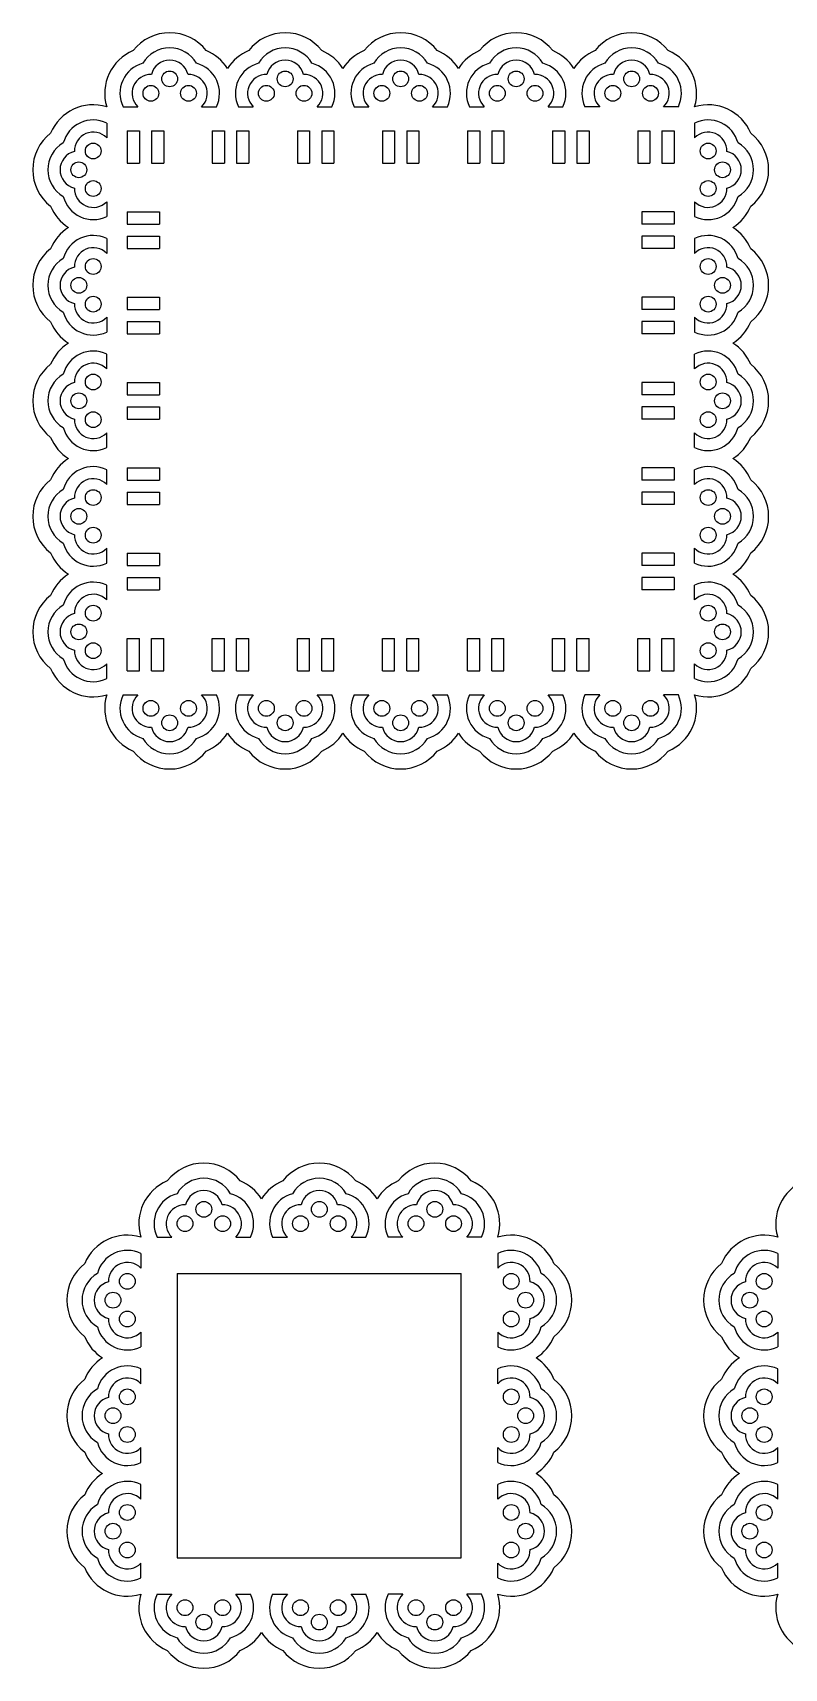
# Model space of a CAD drawing. Extents: x -370 to 190, y -61 to 212.
# Drawn here: x -370 to -246.3, y -59 to 210 of the extents above; entities that cross this region are included whole.
import ezdxf

# ---------------------------------------------------------------- set-up
doc = ezdxf.new("R2010")
doc.units = 0
doc.layers.get('0').update_dxf_attribs({"linetype": 'CONTINUOUS'})

msp = doc.modelspace()

# ---------------------------------------------------------------- linework, layer by layer
for p, q in [((-355.141322, 197.809597), (-352.711656, 197.809597)), ((-342.20794, 197.809597), (-339.778274, 197.809597)), ((-336.136838, 197.809597), (-333.707172, 197.809597)), ((-323.203456, 197.809597), (-320.77379, 197.809597)), ((-317.132354, 197.809597), (-314.702688, 197.809597)), ((-304.198972, 197.809597), (-301.769306, 197.809597)), ((-298.12787, 197.809597), (-295.698204, 197.809597)), ((-285.194488, 197.809597), (-282.764821, 197.809597)), ((-276.693719, 197.809597), (-279.123386, 197.809597)), ((-263.760337, 197.809597), (-266.190004, 197.809597)), ((-357.819009, 195.131911), (-357.819009, 192.702245)), ((-354.45083, 193.852283), (-354.45083, 188.552283)), ((-354.45083, 193.852283), (-352.45083, 193.852283)), ((-352.45083, 193.852283), (-352.45083, 188.552283)), ((-350.45083, 193.852283), (-350.45083, 188.552283)), ((-350.45083, 193.852283), (-348.45083, 193.852283)), ((-348.45083, 193.852283), (-348.45083, 188.552283)), ((-340.45083, 193.852283), (-340.45083, 188.552283)), ((-340.45083, 193.852283), (-338.45083, 193.852283)), ((-338.45083, 193.852283), (-338.45083, 188.552283)), ((-336.45083, 193.852283), (-336.45083, 188.552283)), ((-336.45083, 193.852283), (-334.45083, 193.852283)), ((-334.45083, 193.852283), (-334.45083, 188.552283)), ((-326.45083, 193.852283), (-326.45083, 188.552283)), ((-326.45083, 193.852283), (-324.45083, 193.852283)), ((-324.45083, 193.852283), (-324.45083, 188.552283)), ((-322.45083, 193.852283), (-322.45083, 188.552283)), ((-322.45083, 193.852283), (-320.45083, 193.852283)), ((-320.45083, 193.852283), (-320.45083, 188.552283)), ((-312.45083, 193.852283), (-312.45083, 188.552283)), ((-312.45083, 193.852283), (-310.45083, 193.852283)), ((-310.45083, 193.852283), (-310.45083, 188.552283)), ((-308.45083, 193.852283), (-308.45083, 188.552283)), ((-308.45083, 193.852283), (-306.45083, 193.852283)), ((-306.45083, 193.852283), (-306.45083, 188.552283)), ((-298.45083, 193.852283), (-298.45083, 188.552283)), ((-298.45083, 193.852283), (-296.45083, 193.852283)), ((-296.45083, 193.852283), (-296.45083, 188.552283)), ((-294.45083, 193.852283), (-294.45083, 188.552283)), ((-294.45083, 193.852283), (-292.45083, 193.852283)), ((-292.45083, 193.852283), (-292.45083, 188.552283)), ((-284.45083, 193.852283), (-284.45083, 188.552283)), ((-284.45083, 193.852283), (-282.45083, 193.852283)), ((-282.45083, 193.852283), (-282.45083, 188.552283)), ((-280.45083, 193.852283), (-280.45083, 188.552283)), ((-280.45083, 193.852283), (-278.45083, 193.852283)), ((-278.45083, 193.852283), (-278.45083, 188.552283)), ((-270.45083, 193.852283), (-270.45083, 188.552283)), ((-270.45083, 193.852283), (-268.45083, 193.852283)), ((-268.45083, 193.852283), (-268.45083, 188.552283)), ((-266.45083, 193.852283), (-266.45083, 188.552283)), ((-266.45083, 193.852283), (-264.45083, 193.852283)), ((-264.45083, 193.852283), (-264.45083, 188.552283)), ((-261.082651, 195.131911), (-261.082651, 192.702245)), ((-354.45083, 188.552283), (-352.45083, 188.552283)), ((-350.45083, 188.552283), (-348.45083, 188.552283)), ((-340.45083, 188.552283), (-338.45083, 188.552283)), ((-336.45083, 188.552283), (-334.45083, 188.552283)), ((-326.45083, 188.552283), (-324.45083, 188.552283)), ((-322.45083, 188.552283), (-320.45083, 188.552283)), ((-312.45083, 188.552283), (-310.45083, 188.552283)), ((-308.45083, 188.552283), (-306.45083, 188.552283)), ((-298.45083, 188.552283), (-296.45083, 188.552283)), ((-294.45083, 188.552283), (-292.45083, 188.552283)), ((-284.45083, 188.552283), (-282.45083, 188.552283)), ((-280.45083, 188.552283), (-278.45083, 188.552283)), ((-270.45083, 188.552283), (-268.45083, 188.552283)), ((-266.45083, 188.552283), (-264.45083, 188.552283)), ((-357.819009, 182.198529), (-357.819009, 179.768862)), ((-354.45083, 180.515333), (-354.45083, 178.515333)), ((-354.45083, 180.515333), (-349.15083, 180.515333)), ((-349.15083, 180.515333), (-349.15083, 178.515333)), ((-264.45083, 180.515333), (-269.75083, 180.515333)), ((-269.75083, 180.515333), (-269.75083, 178.515333)), ((-264.45083, 180.515333), (-264.45083, 178.515333)), ((-261.082651, 182.198529), (-261.082651, 179.768862)), ((-354.45083, 178.515333), (-349.15083, 178.515333)), ((-264.45083, 178.515333), (-269.75083, 178.515333)), ((-357.819009, 176.127427), (-357.819009, 173.69776)), ((-354.45083, 176.515333), (-354.45083, 174.515333)), ((-354.45083, 176.515333), (-349.15083, 176.515333)), ((-349.15083, 176.515333), (-349.15083, 174.515333)), ((-269.75083, 176.515333), (-269.75083, 174.515333)), ((-264.45083, 176.515333), (-269.75083, 176.515333)), ((-264.45083, 176.515333), (-264.45083, 174.515333)), ((-261.082651, 176.127427), (-261.082651, 173.69776)), ((-354.45083, 174.515333), (-349.15083, 174.515333)), ((-264.45083, 174.515333), (-269.75083, 174.515333)), ((-354.45083, 166.478383), (-354.45083, 164.478383)), ((-354.45083, 166.478383), (-349.15083, 166.478383)), ((-354.45083, 164.478383), (-349.15083, 164.478383)), ((-349.15083, 166.478383), (-349.15083, 164.478383)), ((-269.75083, 166.478383), (-269.75083, 164.478383)), ((-264.45083, 166.478383), (-269.75083, 166.478383)), ((-264.45083, 164.478383), (-269.75083, 164.478383)), ((-264.45083, 166.478383), (-264.45083, 164.478383)), ((-357.819009, 163.194045), (-357.819009, 160.764378)), ((-354.45083, 162.478383), (-349.15083, 162.478383)), ((-354.45083, 162.478383), (-354.45083, 160.478383)), ((-349.15083, 162.478383), (-349.15083, 160.478383)), ((-264.45083, 162.478383), (-269.75083, 162.478383)), ((-269.75083, 162.478383), (-269.75083, 160.478383)), ((-264.45083, 162.478383), (-264.45083, 160.478383)), ((-261.082651, 163.194045), (-261.082651, 160.764378)), ((-354.45083, 160.478383), (-349.15083, 160.478383)), ((-264.45083, 160.478383), (-269.75083, 160.478383)), ((-357.819009, 154.693276), (-357.819009, 157.122942)), ((-261.082651, 154.693276), (-261.082651, 157.122942)), ((-354.45083, 152.441433), (-349.15083, 152.441433)), ((-354.45083, 152.441433), (-354.45083, 150.441433)), ((-349.15083, 152.441433), (-349.15083, 150.441433)), ((-264.45083, 152.441433), (-269.75083, 152.441433)), ((-269.75083, 152.441433), (-269.75083, 150.441433)), ((-264.45083, 152.441433), (-264.45083, 150.441433)), ((-354.45083, 150.441433), (-349.15083, 150.441433)), ((-354.45083, 148.441433), (-354.45083, 146.441433)), ((-354.45083, 148.441433), (-349.15083, 148.441433)), ((-349.15083, 148.441433), (-349.15083, 146.441433)), ((-264.45083, 150.441433), (-269.75083, 150.441433)), ((-269.75083, 148.441433), (-269.75083, 146.441433)), ((-264.45083, 148.441433), (-269.75083, 148.441433)), ((-264.45083, 148.441433), (-264.45083, 146.441433)), ((-354.45083, 146.441433), (-349.15083, 146.441433)), ((-264.45083, 146.441433), (-269.75083, 146.441433)), ((-357.819009, 141.759894), (-357.819009, 144.18956)), ((-261.082651, 141.759894), (-261.082651, 144.18956)), ((-357.819009, 135.688792), (-357.819009, 138.118458)), ((-354.45083, 138.404483), (-349.15083, 138.404483)), ((-354.45083, 138.404483), (-354.45083, 136.404483)), ((-349.15083, 138.404483), (-349.15083, 136.404483)), ((-264.45083, 138.404483), (-269.75083, 138.404483)), ((-269.75083, 138.404483), (-269.75083, 136.404483)), ((-264.45083, 138.404483), (-264.45083, 136.404483)), ((-261.082651, 135.688792), (-261.082651, 138.118458)), ((-354.45083, 136.404483), (-349.15083, 136.404483)), ((-264.45083, 136.404483), (-269.75083, 136.404483)), ((-354.45083, 134.404483), (-354.45083, 132.404483)), ((-354.45083, 134.404483), (-349.15083, 134.404483)), ((-354.45083, 132.404483), (-349.15083, 132.404483)), ((-349.15083, 134.404483), (-349.15083, 132.404483)), ((-269.75083, 134.404483), (-269.75083, 132.404483)), ((-264.45083, 134.404483), (-269.75083, 134.404483)), ((-264.45083, 132.404483), (-269.75083, 132.404483)), ((-264.45083, 134.404483), (-264.45083, 132.404483)), ((-357.819009, 122.75541), (-357.819009, 125.185076)), ((-354.45083, 124.367533), (-354.45083, 122.367533)), ((-354.45083, 124.367533), (-349.15083, 124.367533)), ((-349.15083, 124.367533), (-349.15083, 122.367533)), ((-269.75083, 124.367533), (-269.75083, 122.367533)), ((-264.45083, 124.367533), (-269.75083, 124.367533)), ((-264.45083, 124.367533), (-264.45083, 122.367533)), ((-261.082651, 122.75541), (-261.082651, 125.185076)), ((-354.45083, 122.367533), (-349.15083, 122.367533)), ((-264.45083, 122.367533), (-269.75083, 122.367533)), ((-357.819009, 116.684308), (-357.819009, 119.113974)), ((-354.45083, 120.367533), (-349.15083, 120.367533)), ((-354.45083, 120.367533), (-354.45083, 118.367533)), ((-349.15083, 120.367533), (-349.15083, 118.367533)), ((-264.45083, 120.367533), (-269.75083, 120.367533)), ((-269.75083, 120.367533), (-269.75083, 118.367533)), ((-264.45083, 120.367533), (-264.45083, 118.367533)), ((-261.082651, 116.684308), (-261.082651, 119.113974)), ((-354.45083, 118.367533), (-349.15083, 118.367533)), ((-264.45083, 118.367533), (-269.75083, 118.367533)), ((-354.45083, 110.330554), (-352.45083, 110.330554)), ((-354.45083, 105.030554), (-354.45083, 110.330554)), ((-352.45083, 105.030554), (-352.45083, 110.330554)), ((-350.45083, 110.330554), (-348.45083, 110.330554)), ((-350.45083, 105.030554), (-350.45083, 110.330554)), ((-348.45083, 105.030554), (-348.45083, 110.330554)), ((-340.45083, 110.330554), (-338.45083, 110.330554)), ((-340.45083, 105.030554), (-340.45083, 110.330554)), ((-338.45083, 105.030554), (-338.45083, 110.330554)), ((-336.45083, 110.330554), (-334.45083, 110.330554)), ((-336.45083, 105.030554), (-336.45083, 110.330554)), ((-334.45083, 105.030554), (-334.45083, 110.330554)), ((-326.45083, 110.330554), (-324.45083, 110.330554)), ((-326.45083, 105.030554), (-326.45083, 110.330554)), ((-324.45083, 105.030554), (-324.45083, 110.330554)), ((-322.45083, 110.330554), (-320.45083, 110.330554)), ((-322.45083, 105.030554), (-322.45083, 110.330554)), ((-320.45083, 105.030554), (-320.45083, 110.330554)), ((-312.45083, 110.330554), (-310.45083, 110.330554)), ((-312.45083, 105.030554), (-312.45083, 110.330554)), ((-310.45083, 105.030554), (-310.45083, 110.330554)), ((-308.45083, 110.330554), (-306.45083, 110.330554)), ((-308.45083, 105.030554), (-308.45083, 110.330554)), ((-306.45083, 105.030554), (-306.45083, 110.330554)), ((-298.45083, 110.330554), (-296.45083, 110.330554)), ((-298.45083, 105.030554), (-298.45083, 110.330554)), ((-296.45083, 105.030554), (-296.45083, 110.330554)), ((-294.45083, 110.330554), (-292.45083, 110.330554)), ((-294.45083, 105.030554), (-294.45083, 110.330554)), ((-292.45083, 105.030554), (-292.45083, 110.330554)), ((-284.45083, 110.330554), (-282.45083, 110.330554)), ((-284.45083, 105.030554), (-284.45083, 110.330554)), ((-282.45083, 105.030554), (-282.45083, 110.330554)), ((-280.45083, 110.330554), (-278.45083, 110.330554)), ((-280.45083, 105.030554), (-280.45083, 110.330554)), ((-278.45083, 105.030554), (-278.45083, 110.330554)), ((-270.45083, 110.330554), (-268.45083, 110.330554)), ((-270.45083, 105.030554), (-270.45083, 110.330554)), ((-268.45083, 105.030554), (-268.45083, 110.330554)), ((-266.45083, 110.330554), (-264.45083, 110.330554)), ((-266.45083, 105.030554), (-266.45083, 110.330554)), ((-264.45083, 105.030554), (-264.45083, 110.330554)), ((-357.819009, 103.750926), (-357.819009, 106.180592)), ((-354.45083, 105.030554), (-352.45083, 105.030554)), ((-350.45083, 105.030554), (-348.45083, 105.030554)), ((-340.45083, 105.030554), (-338.45083, 105.030554)), ((-336.45083, 105.030554), (-334.45083, 105.030554)), ((-326.45083, 105.030554), (-324.45083, 105.030554)), ((-322.45083, 105.030554), (-320.45083, 105.030554)), ((-312.45083, 105.030554), (-310.45083, 105.030554)), ((-308.45083, 105.030554), (-306.45083, 105.030554)), ((-298.45083, 105.030554), (-296.45083, 105.030554)), ((-294.45083, 105.030554), (-292.45083, 105.030554)), ((-284.45083, 105.030554), (-282.45083, 105.030554)), ((-280.45083, 105.030554), (-278.45083, 105.030554)), ((-270.45083, 105.030554), (-268.45083, 105.030554)), ((-266.45083, 105.030554), (-264.45083, 105.030554)), ((-261.082651, 103.750926), (-261.082651, 106.180592)), ((-355.141322, 101.07324), (-352.711656, 101.07324)), ((-342.20794, 101.07324), (-339.778274, 101.07324)), ((-336.136838, 101.07324), (-333.707172, 101.07324)), ((-323.203456, 101.07324), (-320.77379, 101.07324)), ((-317.132354, 101.07324), (-314.702688, 101.07324)), ((-304.198972, 101.07324), (-301.769306, 101.07324)), ((-298.12787, 101.07324), (-295.698204, 101.07324)), ((-285.194488, 101.07324), (-282.764821, 101.07324)), ((-276.693719, 101.07324), (-279.123386, 101.07324)), ((-263.760337, 101.07324), (-266.190004, 101.07324)), ((-349.527931, 11.871492), (-347.098265, 11.871492)), ((-336.594549, 11.871492), (-334.164883, 11.871492)), ((-330.523447, 11.871492), (-328.093781, 11.871492)), ((-317.590065, 11.871492), (-315.160399, 11.871492)), ((-309.089297, 11.871492), (-311.518963, 11.871492)), ((-296.155915, 11.871492), (-298.585581, 11.871492)), ((-352.205618, 9.193806), (-352.205618, 6.76414)), ((-293.478228, 9.193806), (-293.478228, 6.76414)), ((-247.406615, 9.193806), (-247.406615, 6.76414)), ((-346.205618, 5.871492), (-346.205618, -40.855897)), ((-346.205618, 5.871492), (-299.478228, 5.871492)), ((-299.478228, -40.855897), (-299.478228, 5.871492)), ((-352.205618, -3.739576), (-352.205618, -6.169243)), ((-293.478228, -3.739576), (-293.478228, -6.169243)), ((-247.406615, -3.739576), (-247.406615, -6.169243)), ((-352.205618, -12.240345), (-352.205618, -9.810678)), ((-293.478228, -12.240345), (-293.478228, -9.810678)), ((-247.406615, -12.240345), (-247.406615, -9.810678)), ((-352.205618, -25.173727), (-352.205618, -22.744061)), ((-293.478228, -25.173727), (-293.478228, -22.744061)), ((-247.406615, -25.173727), (-247.406615, -22.744061)), ((-352.205618, -31.244829), (-352.205618, -28.815163)), ((-293.478228, -31.244829), (-293.478228, -28.815163)), ((-247.406615, -31.244829), (-247.406615, -28.815163)), ((-352.205618, -44.178211), (-352.205618, -41.748545)), ((-346.205618, -40.855897), (-299.478228, -40.855897)), ((-293.478228, -44.178211), (-293.478228, -41.748545)), ((-247.406615, -44.178211), (-247.406615, -41.748545)), ((-349.527931, -46.855897), (-347.098265, -46.855897)), ((-336.594549, -46.855897), (-334.164883, -46.855897)), ((-330.523447, -46.855897), (-328.093781, -46.855897)), ((-317.590065, -46.855897), (-315.160399, -46.855897)), ((-309.089297, -46.855897), (-311.518963, -46.855897)), ((-296.155915, -46.855897), (-298.585581, -46.855897))]:
    msp.add_line(p, q)
for centre in [(-347.459798, 202.395715), (-328.455314, 202.395715), (-309.45083, 202.395715), (-290.446346, 202.395715), (-271.441861, 202.395715), (-350.55154, 200.033085), (-344.368056, 200.033085), (-331.547056, 200.033085), (-325.363572, 200.033085), (-312.542572, 200.033085), (-306.359088, 200.033085), (-293.538087, 200.033085), (-287.354604, 200.033085), (-274.533603, 200.033085), (-268.35012, 200.033085), (-360.042496, 190.542128), (-258.859163, 190.542128), (-362.405126, 187.450387), (-256.496533, 187.450387), (-360.042496, 184.358645), (-258.859163, 184.358645), (-360.042496, 171.537644), (-258.859163, 171.537644), (-362.405126, 168.445902), (-256.496533, 168.445902), (-360.042496, 165.354161), (-258.859163, 165.354161), (-360.042496, 152.53316), (-258.859163, 152.53316), (-362.405126, 149.441418), (-256.496533, 149.441418), (-360.042496, 146.349677), (-258.859163, 146.349677), (-360.042496, 133.528676), (-258.859163, 133.528676), (-362.405126, 130.436934), (-256.496533, 130.436934), (-360.042496, 127.345192), (-258.859163, 127.345192), (-360.042496, 114.524192), (-258.859163, 114.524192), (-362.405126, 111.43245), (-256.496533, 111.43245), (-360.042496, 108.340708), (-258.859163, 108.340708), (-350.55154, 98.849752), (-344.368056, 98.849752), (-331.547056, 98.849752), (-325.363572, 98.849752), (-312.542572, 98.849752), (-306.359088, 98.849752), (-293.538087, 98.849752), (-287.354604, 98.849752), (-274.533603, 98.849752), (-268.35012, 98.849752), (-347.459798, 96.487122), (-328.455314, 96.487122), (-309.45083, 96.487122), (-290.446346, 96.487122), (-271.441861, 96.487122), (-341.846407, 16.45761), (-322.841923, 16.45761), (-303.837439, 16.45761), (-344.938149, 14.09498), (-338.754665, 14.09498), (-325.933665, 14.09498), (-319.750181, 14.09498), (-306.929181, 14.09498), (-300.745697, 14.09498), (-354.429105, 4.604023), (-291.25474, 4.604023), (-249.630103, 4.604023), (-356.791735, 1.512282), (-288.89211, 1.512282), (-251.992733, 1.512282), (-354.429105, -1.57946), (-291.25474, -1.57946), (-249.630103, -1.57946), (-354.429105, -14.400461), (-291.25474, -14.400461), (-249.630103, -14.400461), (-356.791735, -17.492203), (-288.89211, -17.492203), (-251.992733, -17.492203), (-354.429105, -20.583944), (-291.25474, -20.583944), (-249.630103, -20.583944), (-354.429105, -33.404945), (-291.25474, -33.404945), (-249.630103, -33.404945), (-356.791735, -36.496687), (-288.89211, -36.496687), (-251.992733, -36.496687), (-354.429105, -39.588429), (-291.25474, -39.588429), (-249.630103, -39.588429), (-344.938149, -49.079385), (-338.754665, -49.079385), (-325.933665, -49.079385), (-319.750181, -49.079385), (-306.929181, -49.079385), (-300.745697, -49.079385), (-341.846407, -51.442015), (-322.841923, -51.442015), (-303.837439, -51.442015)]:
    msp.add_circle(centre, 1.3)
for centre, radius, start, end in [((-347.459798, 202.395715), 7.6, 37.78129, 142.21871), ((-328.455314, 202.395715), 7.6, 37.78129, 142.21871), ((-309.45083, 202.395715), 7.6, 37.78129, 142.21871), ((-290.446346, 202.395715), 7.6, 37.78129, 142.21871), ((-271.441861, 202.395715), 7.6, 37.78129, 142.21871), ((-347.459798, 202.395715), 5.1, 30.188272, 149.811728), ((-328.455314, 202.395715), 5.1, 30.188272, 149.811728), ((-309.45083, 202.395715), 5.1, 30.188272, 149.811728), ((-290.446346, 202.395715), 5.1, 30.188272, 149.811728), ((-271.441861, 202.395715), 5.1, 30.188272, 149.811728), ((-350.55154, 200.033085), 7.6, 112.553565, 197.011533), ((-350.55154, 200.033085), 5.1, 104.960547, 205.847543), ((-347.459798, 202.395715), 3.1, 13.740475, 166.259525), ((-344.368056, 200.033085), 5.1, 334.152457, 75.039453), ((-344.368056, 200.033085), 7.6, 32.489822, 67.446435), ((-331.547056, 200.033085), 7.6, 112.553565, 147.510178), ((-331.547056, 200.033085), 5.1, 104.960547, 205.847543), ((-328.455314, 202.395715), 3.1, 13.740475, 166.259525), ((-325.363572, 200.033085), 5.1, 334.152457, 75.039453), ((-325.363572, 200.033085), 7.6, 32.489822, 67.446435), ((-312.542572, 200.033085), 7.6, 112.553565, 147.510178), ((-312.542572, 200.033085), 5.1, 104.960547, 205.847543), ((-309.45083, 202.395715), 3.1, 13.740475, 166.259525), ((-306.359088, 200.033085), 5.1, 334.152457, 75.039453), ((-306.359088, 200.033085), 7.6, 32.489822, 67.446435), ((-293.538087, 200.033085), 7.6, 112.553565, 147.510178), ((-293.538087, 200.033085), 5.1, 104.960547, 205.847543), ((-290.446346, 202.395715), 3.1, 13.740475, 166.259525), ((-287.354604, 200.033085), 5.1, 334.152457, 75.039453), ((-287.354604, 200.033085), 7.6, 32.489822, 67.446435), ((-274.533603, 200.033085), 7.6, 112.553565, 147.510178), ((-274.533603, 200.033085), 5.1, 104.960547, 205.847543), ((-271.441861, 202.395715), 3.1, 13.740475, 166.259525), ((-268.35012, 200.033085), 5.1, 334.152457, 75.039453), ((-268.35012, 200.033085), 7.6, 342.988467, 67.446435), ((-350.55154, 200.033085), 3.1, 88.51275, 225.828241), ((-344.368056, 200.033085), 3.1, 314.171759, 91.48725), ((-331.547056, 200.033085), 3.1, 88.51275, 225.828241), ((-325.363572, 200.033085), 3.1, 314.171759, 91.48725), ((-312.542572, 200.033085), 3.1, 88.51275, 225.828241), ((-306.359088, 200.033085), 3.1, 314.171759, 91.48725), ((-293.538087, 200.033085), 3.1, 88.51275, 225.828241), ((-287.354604, 200.033085), 3.1, 314.171759, 91.48725), ((-274.533603, 200.033085), 3.1, 88.51275, 225.828241), ((-268.35012, 200.033085), 3.1, 314.171759, 91.48725), ((-360.042496, 190.542128), 7.6, 72.988467, 157.446435), ((-258.859163, 190.542128), 7.6, 22.553565, 107.011533), ((-360.042496, 190.542128), 5.1, 64.152457, 165.039453), ((-258.859163, 190.542128), 5.1, 14.960547, 115.847543), ((-362.405126, 187.450387), 7.6, 127.78129, 232.21871), ((-362.405126, 187.450387), 5.1, 120.188272, 239.811728), ((-360.042496, 190.542128), 3.1, 44.171759, 181.48725), ((-258.859163, 190.542128), 3.1, 358.51275, 135.828241), ((-256.496533, 187.450387), 5.1, 300.188272, 59.811728), ((-256.496533, 187.450387), 7.6, 307.78129, 52.21871), ((-362.405126, 187.450387), 3.1, 103.740475, 256.259525), ((-256.496533, 187.450387), 3.1, 283.740475, 76.259525), ((-360.042496, 184.358645), 5.1, 194.960547, 295.847543), ((-360.042496, 184.358645), 3.1, 178.51275, 315.828241), ((-258.859163, 184.358645), 3.1, 224.171759, 1.48725), ((-258.859163, 184.358645), 5.1, 244.152457, 345.039453), ((-360.042496, 184.358645), 7.6, 202.553565, 237.510178), ((-258.859163, 184.358645), 7.6, 302.489822, 337.446435), ((-360.042496, 171.537644), 7.6, 122.489822, 157.446435), ((-258.859163, 171.537644), 7.6, 22.553565, 57.510178), ((-360.042496, 171.537644), 5.1, 64.152457, 165.039453), ((-258.859163, 171.537644), 5.1, 14.960547, 115.847543), ((-362.405126, 168.445902), 7.6, 127.78129, 232.21871), ((-362.405126, 168.445902), 5.1, 120.188272, 239.811728), ((-360.042496, 171.537644), 3.1, 44.171759, 181.48725), ((-258.859163, 171.537644), 3.1, 358.51275, 135.828241), ((-256.496533, 168.445902), 5.1, 300.188272, 59.811728), ((-256.496533, 168.445902), 7.6, 307.78129, 52.21871), ((-362.405126, 168.445902), 3.1, 103.740475, 256.259525), ((-256.496533, 168.445902), 3.1, 283.740475, 76.259525), ((-360.042496, 165.354161), 3.1, 178.51275, 315.828241), ((-258.859163, 165.354161), 3.1, 224.171759, 1.48725), ((-360.042496, 165.354161), 7.6, 202.553565, 237.510178), ((-360.042496, 165.354161), 5.1, 194.960547, 295.847543), ((-258.859163, 165.354161), 5.1, 244.152457, 345.039453), ((-258.859163, 165.354161), 7.6, 302.489822, 337.446435), ((-360.042496, 152.53316), 7.6, 122.489822, 157.446435), ((-258.859163, 152.53316), 7.6, 22.553565, 57.510178), ((-360.042496, 152.53316), 5.1, 64.152457, 165.039453), ((-258.859163, 152.53316), 5.1, 14.960547, 115.847543), ((-362.405126, 149.441418), 7.6, 127.78129, 232.21871), ((-362.405126, 149.441418), 5.1, 120.188272, 239.811728), ((-360.042496, 152.53316), 3.1, 44.171759, 181.48725), ((-258.859163, 152.53316), 3.1, 358.51275, 135.828241), ((-256.496533, 149.441418), 5.1, 300.188272, 59.811728), ((-256.496533, 149.441418), 7.6, 307.78129, 52.21871), ((-362.405126, 149.441418), 3.1, 103.740475, 256.259525), ((-256.496533, 149.441418), 3.1, 283.740475, 76.259525), ((-360.042496, 146.349677), 3.1, 178.51275, 315.828241), ((-258.859163, 146.349677), 3.1, 224.171759, 1.48725), ((-360.042496, 146.349677), 7.6, 202.553565, 237.510178), ((-360.042496, 146.349677), 5.1, 194.960547, 295.847543), ((-258.859163, 146.349677), 5.1, 244.152457, 345.039453), ((-258.859163, 146.349677), 7.6, 302.489822, 337.446435), ((-360.042496, 133.528676), 7.6, 122.489822, 157.446435), ((-258.859163, 133.528676), 7.6, 22.553565, 57.510178), ((-360.042496, 133.528676), 5.1, 64.152457, 165.039453), ((-258.859163, 133.528676), 5.1, 14.960547, 115.847543), ((-362.405126, 130.436934), 7.6, 127.78129, 232.21871), ((-362.405126, 130.436934), 5.1, 120.188272, 239.811728), ((-360.042496, 133.528676), 3.1, 44.171759, 181.48725), ((-258.859163, 133.528676), 3.1, 358.51275, 135.828241), ((-256.496533, 130.436934), 5.1, 300.188272, 59.811728), ((-256.496533, 130.436934), 7.6, 307.78129, 52.21871), ((-362.405126, 130.436934), 3.1, 103.740475, 256.259525), ((-256.496533, 130.436934), 3.1, 283.740475, 76.259525), ((-360.042496, 127.345192), 3.1, 178.51275, 315.828241), ((-258.859163, 127.345192), 3.1, 224.171759, 1.48725), ((-360.042496, 127.345192), 7.6, 202.553565, 237.510178), ((-360.042496, 127.345192), 5.1, 194.960547, 295.847543), ((-258.859163, 127.345192), 5.1, 244.152457, 345.039453), ((-258.859163, 127.345192), 7.6, 302.489822, 337.446435), ((-360.042496, 114.524192), 7.6, 122.489822, 157.446435), ((-360.042496, 114.524192), 5.1, 64.152457, 165.039453), ((-258.859163, 114.524192), 5.1, 14.960547, 115.847543), ((-258.859163, 114.524192), 7.6, 22.553565, 57.510178), ((-362.405126, 111.43245), 7.6, 127.78129, 232.21871), ((-362.405126, 111.43245), 5.1, 120.188272, 239.811728), ((-360.042496, 114.524192), 3.1, 44.171759, 181.48725), ((-258.859163, 114.524192), 3.1, 358.51275, 135.828241), ((-256.496533, 111.43245), 5.1, 300.188272, 59.811728), ((-256.496533, 111.43245), 7.6, 307.78129, 52.21871), ((-362.405126, 111.43245), 3.1, 103.740475, 256.259525), ((-256.496533, 111.43245), 3.1, 283.740475, 76.259525), ((-360.042496, 108.340708), 3.1, 178.51275, 315.828241), ((-258.859163, 108.340708), 3.1, 224.171759, 1.48725), ((-360.042496, 108.340708), 7.6, 202.553565, 287.011533), ((-360.042496, 108.340708), 5.1, 194.960547, 295.847543), ((-258.859163, 108.340708), 5.1, 244.152457, 345.039453), ((-258.859163, 108.340708), 7.6, 252.988467, 337.446435), ((-350.55154, 98.849752), 7.6, 162.988467, 247.446435), ((-350.55154, 98.849752), 5.1, 154.152457, 255.039453), ((-350.55154, 98.849752), 3.1, 134.171759, 271.48725), ((-344.368056, 98.849752), 3.1, 268.51275, 45.828241), ((-344.368056, 98.849752), 5.1, 284.960547, 25.847543), ((-331.547056, 98.849752), 5.1, 154.152457, 255.039453), ((-331.547056, 98.849752), 3.1, 134.171759, 271.48725), ((-325.363572, 98.849752), 3.1, 268.51275, 45.828241), ((-325.363572, 98.849752), 5.1, 284.960547, 25.847543), ((-312.542572, 98.849752), 5.1, 154.152457, 255.039453), ((-312.542572, 98.849752), 3.1, 134.171759, 271.48725), ((-306.359088, 98.849752), 3.1, 268.51275, 45.828241), ((-306.359088, 98.849752), 5.1, 284.960547, 25.847543), ((-293.538087, 98.849752), 5.1, 154.152457, 255.039453), ((-293.538087, 98.849752), 3.1, 134.171759, 271.48725), ((-287.354604, 98.849752), 3.1, 268.51275, 45.828241), ((-287.354604, 98.849752), 5.1, 284.960547, 25.847543), ((-274.533603, 98.849752), 5.1, 154.152457, 255.039453), ((-274.533603, 98.849752), 3.1, 134.171759, 271.48725), ((-268.35012, 98.849752), 3.1, 268.51275, 45.828241), ((-268.35012, 98.849752), 5.1, 284.960547, 25.847543), ((-268.35012, 98.849752), 7.6, 292.553565, 17.011533), ((-347.459798, 96.487122), 3.1, 193.740475, 346.259525), ((-344.368056, 98.849752), 7.6, 292.553565, 327.510178), ((-331.547056, 98.849752), 7.6, 212.489822, 247.446435), ((-328.455314, 96.487122), 3.1, 193.740475, 346.259525), ((-325.363572, 98.849752), 7.6, 292.553565, 327.510178), ((-312.542572, 98.849752), 7.6, 212.489822, 247.446435), ((-309.45083, 96.487122), 3.1, 193.740475, 346.259525), ((-306.359088, 98.849752), 7.6, 292.553565, 327.510178), ((-293.538087, 98.849752), 7.6, 212.489822, 247.446435), ((-290.446346, 96.487122), 3.1, 193.740475, 346.259525), ((-287.354604, 98.849752), 7.6, 292.553565, 327.510178), ((-274.533603, 98.849752), 7.6, 212.489822, 247.446435), ((-271.441861, 96.487122), 3.1, 193.740475, 346.259525), ((-347.459798, 96.487122), 7.6, 217.78129, 322.21871), ((-347.459798, 96.487122), 5.1, 210.188272, 329.811728), ((-328.455314, 96.487122), 7.6, 217.78129, 322.21871), ((-328.455314, 96.487122), 5.1, 210.188272, 329.811728), ((-309.45083, 96.487122), 7.6, 217.78129, 322.21871), ((-309.45083, 96.487122), 5.1, 210.188272, 329.811728), ((-290.446346, 96.487122), 7.6, 217.78129, 322.21871), ((-290.446346, 96.487122), 5.1, 210.188272, 329.811728), ((-271.441861, 96.487122), 7.6, 217.78129, 322.21871), ((-271.441861, 96.487122), 5.1, 210.188272, 329.811728), ((-341.846407, 16.45761), 7.6, 37.78129, 142.21871), ((-341.846407, 16.45761), 5.1, 30.188272, 149.811728), ((-322.841923, 16.45761), 7.6, 37.78129, 142.21871), ((-322.841923, 16.45761), 5.1, 30.188272, 149.811728), ((-303.837439, 16.45761), 7.6, 37.78129, 142.21871), ((-303.837439, 16.45761), 5.1, 30.188272, 149.811728), ((-344.938149, 14.09498), 7.6, 112.553565, 197.011533), ((-344.938149, 14.09498), 5.1, 104.960547, 205.847543), ((-341.846407, 16.45761), 3.1, 13.740475, 166.259525), ((-338.754665, 14.09498), 5.1, 334.152457, 75.039453), ((-338.754665, 14.09498), 7.6, 32.489822, 67.446435), ((-325.933665, 14.09498), 7.6, 112.553565, 147.510178), ((-325.933665, 14.09498), 5.1, 104.960547, 205.847543), ((-322.841923, 16.45761), 3.1, 13.740475, 166.259525), ((-319.750181, 14.09498), 5.1, 334.152457, 75.039453), ((-319.750181, 14.09498), 7.6, 32.489822, 67.446435), ((-306.929181, 14.09498), 7.6, 112.553565, 147.510178), ((-306.929181, 14.09498), 5.1, 104.960547, 205.847543), ((-303.837439, 16.45761), 3.1, 13.740475, 166.259525), ((-300.745697, 14.09498), 5.1, 334.152457, 75.039453), ((-300.745697, 14.09498), 7.6, 342.988467, 67.446435), ((-240.139146, 14.09498), 7.6, 112.553565, 197.011533), ((-344.938149, 14.09498), 3.1, 88.51275, 225.828241), ((-338.754665, 14.09498), 3.1, 314.171759, 91.48725), ((-325.933665, 14.09498), 3.1, 88.51275, 225.828241), ((-319.750181, 14.09498), 3.1, 314.171759, 91.48725), ((-306.929181, 14.09498), 3.1, 88.51275, 225.828241), ((-300.745697, 14.09498), 3.1, 314.171759, 91.48725), ((-354.429105, 4.604023), 7.6, 72.988467, 157.446435), ((-291.25474, 4.604023), 7.6, 22.553565, 107.011533), ((-249.630103, 4.604023), 7.6, 72.988467, 157.446435), ((-354.429105, 4.604023), 5.1, 64.152457, 165.039453), ((-291.25474, 4.604023), 5.1, 14.960547, 115.847543), ((-249.630103, 4.604023), 5.1, 64.152457, 165.039453), ((-356.791735, 1.512282), 7.6, 127.78129, 232.21871), ((-356.791735, 1.512282), 5.1, 120.188272, 239.811728), ((-354.429105, 4.604023), 3.1, 44.171759, 181.48725), ((-291.25474, 4.604023), 3.1, 358.51275, 135.828241), ((-288.89211, 1.512282), 5.1, 300.188272, 59.811728), ((-288.89211, 1.512282), 7.6, 307.78129, 52.21871), ((-251.992733, 1.512282), 7.6, 127.78129, 232.21871), ((-251.992733, 1.512282), 5.1, 120.188272, 239.811728), ((-249.630103, 4.604023), 3.1, 44.171759, 181.48725), ((-356.791735, 1.512282), 3.1, 103.740475, 256.259525), ((-288.89211, 1.512282), 3.1, 283.740475, 76.259525), ((-251.992733, 1.512282), 3.1, 103.740475, 256.259525), ((-354.429105, -1.57946), 3.1, 178.51275, 315.828241), ((-291.25474, -1.57946), 3.1, 224.171759, 1.48725), ((-249.630103, -1.57946), 3.1, 178.51275, 315.828241), ((-354.429105, -1.57946), 7.6, 202.553565, 237.510178), ((-354.429105, -1.57946), 5.1, 194.960547, 295.847543), ((-291.25474, -1.57946), 5.1, 244.152457, 345.039453), ((-291.25474, -1.57946), 7.6, 302.489822, 337.446435), ((-249.630103, -1.57946), 7.6, 202.553565, 237.510178), ((-249.630103, -1.57946), 5.1, 194.960547, 295.847543), ((-354.429105, -14.400461), 7.6, 122.489822, 157.446435), ((-291.25474, -14.400461), 7.6, 22.553565, 57.510178), ((-249.630103, -14.400461), 7.6, 122.489822, 157.446435), ((-354.429105, -14.400461), 5.1, 64.152457, 165.039453), ((-291.25474, -14.400461), 5.1, 14.960547, 115.847543), ((-249.630103, -14.400461), 5.1, 64.152457, 165.039453), ((-356.791735, -17.492203), 7.6, 127.78129, 232.21871), ((-356.791735, -17.492203), 5.1, 120.188272, 239.811728), ((-354.429105, -14.400461), 3.1, 44.171759, 181.48725), ((-291.25474, -14.400461), 3.1, 358.51275, 135.828241), ((-288.89211, -17.492203), 5.1, 300.188272, 59.811728), ((-288.89211, -17.492203), 7.6, 307.78129, 52.21871), ((-251.992733, -17.492203), 7.6, 127.78129, 232.21871), ((-251.992733, -17.492203), 5.1, 120.188272, 239.811728), ((-249.630103, -14.400461), 3.1, 44.171759, 181.48725), ((-356.791735, -17.492203), 3.1, 103.740475, 256.259525), ((-288.89211, -17.492203), 3.1, 283.740475, 76.259525), ((-251.992733, -17.492203), 3.1, 103.740475, 256.259525), ((-354.429105, -20.583944), 3.1, 178.51275, 315.828241), ((-291.25474, -20.583944), 3.1, 224.171759, 1.48725), ((-249.630103, -20.583944), 3.1, 178.51275, 315.828241), ((-354.429105, -20.583944), 7.6, 202.553565, 237.510178), ((-354.429105, -20.583944), 5.1, 194.960547, 295.847543), ((-291.25474, -20.583944), 5.1, 244.152457, 345.039453), ((-291.25474, -20.583944), 7.6, 302.489822, 337.446435), ((-249.630103, -20.583944), 7.6, 202.553565, 237.510178), ((-249.630103, -20.583944), 5.1, 194.960547, 295.847543), ((-354.429105, -33.404945), 7.6, 122.489822, 157.446435), ((-354.429105, -33.404945), 5.1, 64.152457, 165.039453), ((-291.25474, -33.404945), 5.1, 14.960547, 115.847543), ((-291.25474, -33.404945), 7.6, 22.553565, 57.510178), ((-249.630103, -33.404945), 7.6, 122.489822, 157.446435), ((-249.630103, -33.404945), 5.1, 64.152457, 165.039453), ((-356.791735, -36.496687), 7.6, 127.78129, 232.21871), ((-356.791735, -36.496687), 5.1, 120.188272, 239.811728), ((-354.429105, -33.404945), 3.1, 44.171759, 181.48725), ((-291.25474, -33.404945), 3.1, 358.51275, 135.828241), ((-288.89211, -36.496687), 5.1, 300.188272, 59.811728), ((-288.89211, -36.496687), 7.6, 307.78129, 52.21871), ((-251.992733, -36.496687), 7.6, 127.78129, 232.21871), ((-251.992733, -36.496687), 5.1, 120.188272, 239.811728), ((-249.630103, -33.404945), 3.1, 44.171759, 181.48725), ((-356.791735, -36.496687), 3.1, 103.740475, 256.259525), ((-288.89211, -36.496687), 3.1, 283.740475, 76.259525), ((-251.992733, -36.496687), 3.1, 103.740475, 256.259525), ((-354.429105, -39.588429), 3.1, 178.51275, 315.828241), ((-291.25474, -39.588429), 3.1, 224.171759, 1.48725), ((-249.630103, -39.588429), 3.1, 178.51275, 315.828241), ((-354.429105, -39.588429), 7.6, 202.553565, 287.011533), ((-354.429105, -39.588429), 5.1, 194.960547, 295.847543), ((-291.25474, -39.588429), 5.1, 244.152457, 345.039453), ((-291.25474, -39.588429), 7.6, 252.988467, 337.446435), ((-249.630103, -39.588429), 7.6, 202.553565, 287.011533), ((-249.630103, -39.588429), 5.1, 194.960547, 295.847543), ((-344.938149, -49.079385), 7.6, 162.988467, 247.446435), ((-344.938149, -49.079385), 5.1, 154.152457, 255.039453), ((-344.938149, -49.079385), 3.1, 134.171759, 271.48725), ((-338.754665, -49.079385), 3.1, 268.51275, 45.828241), ((-338.754665, -49.079385), 5.1, 284.960547, 25.847543), ((-325.933665, -49.079385), 5.1, 154.152457, 255.039453), ((-325.933665, -49.079385), 3.1, 134.171759, 271.48725), ((-319.750181, -49.079385), 3.1, 268.51275, 45.828241), ((-319.750181, -49.079385), 5.1, 284.960547, 25.847543), ((-306.929181, -49.079385), 5.1, 154.152457, 255.039453), ((-306.929181, -49.079385), 3.1, 134.171759, 271.48725), ((-300.745697, -49.079385), 3.1, 268.51275, 45.828241), ((-300.745697, -49.079385), 5.1, 284.960547, 25.847543), ((-300.745697, -49.079385), 7.6, 292.553565, 17.011533), ((-240.139146, -49.079385), 7.6, 162.988467, 247.446435), ((-341.846407, -51.442015), 3.1, 193.740475, 346.259525), ((-338.754665, -49.079385), 7.6, 292.553565, 327.510178), ((-325.933665, -49.079385), 7.6, 212.489822, 247.446435), ((-322.841923, -51.442015), 3.1, 193.740475, 346.259525), ((-319.750181, -49.079385), 7.6, 292.553565, 327.510178), ((-306.929181, -49.079385), 7.6, 212.489822, 247.446435), ((-303.837439, -51.442015), 3.1, 193.740475, 346.259525), ((-341.846407, -51.442015), 7.6, 217.78129, 322.21871), ((-341.846407, -51.442015), 5.1, 210.188272, 329.811728), ((-322.841923, -51.442015), 7.6, 217.78129, 322.21871), ((-322.841923, -51.442015), 5.1, 210.188272, 329.811728), ((-303.837439, -51.442015), 7.6, 217.78129, 322.21871), ((-303.837439, -51.442015), 5.1, 210.188272, 329.811728)]:
    msp.add_arc(centre, radius, start, end)

doc.saveas('drawing.dxf')
